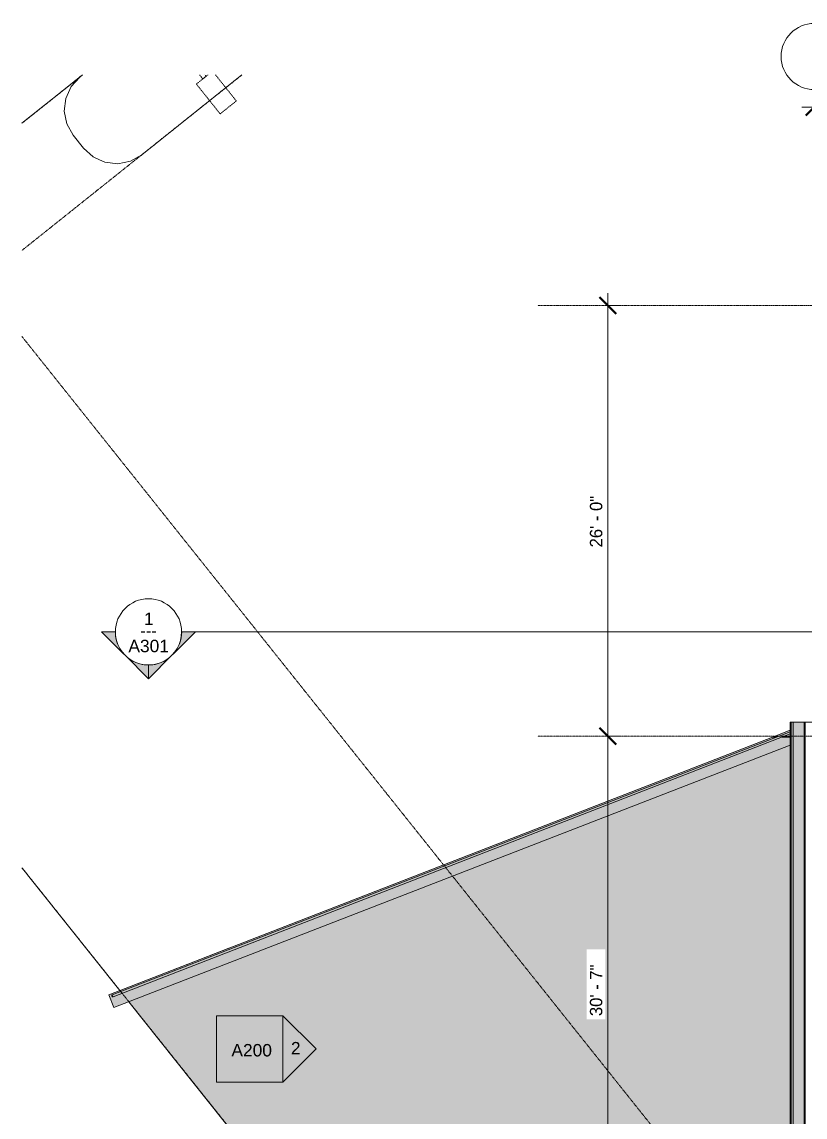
# Model space of a CAD drawing. Header units: inches. Extents: x -4124 to -1243, y 10241 to 12021.
# Drawn here: x -4124 to -3557, y 11173 to 11966 of the extents above; entities that cross this region are included whole.
import ezdxf

# ---------------------------------------------------------------- set-up
doc = ezdxf.new("R2010")
doc.units = ezdxf.units.IN
doc.header["$MEASUREMENT"] = 0
for name, pattern in [('Dash', [0.25, 0.125, -0.125]), ('Double Dash 3_8_', [1, 0.375, -0.125, 0.125, -0.125, 0.125, -0.125]), ('Grid Line 1_2_', [0.875, 0.5, -0.125, 0.125, -0.125])]:
    doc.linetypes.add(name, pattern=pattern)
for name, color, linetype, lineweight in [('A-ANNO-DIMS', 211, 'Continuous', 9), ('A-ANNO-DIMS-96', 211, 'Continuous', 9), ('A-FLOR-HRAL', 11, 'Continuous', 9), ('A-WALL', 113, 'Continuous', 13), ('A-WALL-PATT', 111, 'Continuous', 20), ('C-BLDG-PADS', 91, 'Continuous', 13), ('C-PROP-LINE', 91, 'Double Dash 3_8_', 9), ('C-TOPO', 7, 'Continuous', 9), ('E-LITE-EQPM', 33, 'Continuous', 9), ('E-LITE-EQPM-HDLN', 30, 'Dash', 9), ('G-ANNO-SYMB', 111, 'Continuous', 9), ('S-FNDN', 32, 'Continuous', 13), ('S-GRID', 1, 'Continuous', 9), ('S-GRID-IDEN', 1, 'Continuous', 9)]:
    doc.layers.add(name, color=color, linetype=linetype, lineweight=lineweight)
doc.styles.add('Arial_1', font='arial.ttf', dxfattribs={"height": 9})
doc.styles.add('Century Gothic_1', font='ufonts.com_century-gothic.ttf', dxfattribs={"height": 9})
doc.dimstyles.new('OD__1_16__Tol__', dxfattribs={"dimscale": 12, "dimtxt": 9.397514, "dimasz": 1, "dimexe": 0.75, "dimexo": 0.5, "dimgap": 0.75, "dimtad": 1, "dimdec": 4, "dimrnd": 0.0625, "dimzin": 3, "dimdsep": 46, "dimlunit": 4, "dimtxsty": 'Century Gothic_1', "dimblk1": 'OBLIQUE', "dimblk2": 'OBLIQUE', "dimsah": 1, "dimcen": 0.09, "dimdle": 0.75, "dimazin": 0, "dimtfac": 1, "dimtdec": 4, "dimtix": 1, "dimtmove": 0, "dimatfit": 3, "dimfxl": 1, "dimtvp": 1, "dimtfill": 1, "dimfrac": 2, "dimtolj": 1, "dimtzin": 0, "dimarcsym": 2})
doc.dimstyles.new('OD__1__Tol__', dxfattribs={"dimscale": 12, "dimtxt": 9.397514, "dimasz": 1, "dimexe": 0.75, "dimexo": 0.5, "dimgap": 0.125, "dimtad": 1, "dimdec": 0, "dimzin": 3, "dimdsep": 46, "dimlunit": 4, "dimtxsty": 'Century Gothic_1', "dimblk1": 'OBLIQUE', "dimblk2": 'OBLIQUE', "dimsah": 1, "dimcen": 0.09, "dimdle": 0.75, "dimazin": 0, "dimtfac": 1, "dimtdec": 4, "dimtix": 1, "dimtmove": 0, "dimatfit": 3, "dimfxl": 1, "dimtvp": 1, "dimtfill": 1, "dimfrac": 2, "dimtolj": 1, "dimtzin": 0, "dimarcsym": 2})

# ---------------------------------------------------------------- blocks, each defined once
blk = doc.blocks.new('Railing - Lapeyre - 1 1_2_ Post-V2-FLOOR PLAN - MEZZANINE')
at = {"layer": 'A-FLOR-HRAL'}
blk.add_hatch(color=253, dxfattribs=at).paths.add_polyline_path([(-0.72, 0.19), (-0.72, 0), (0.75, 0), (0.66, 0.34), (0.56, 0.49), (0.43, 0.61), (0.38, 0.65), (0.18, 0.73), (-0.03, 0.75), (-0.19, 0.72), (-0.4, 0.63), (-0.56, 0.49), (-0.69, 0.27), (-0.72, 0.2)], flags=0)
at = {"layer": 'A-FLOR-HRAL', "color": 8}
blk.add_arc((0, 0), 0.75, 360, 180, dxfattribs=at)
blk = doc.blocks.new('Railing - Railing-1341484-FLOOR PLAN - MEZZANINE')
at = {"layer": 'A-FLOR-HRAL'}
blk.add_hatch(color=253, dxfattribs=at).paths.add_polyline_path([(-4058.11, 11259.61), (-3567.64, 11450.07), (-3567.64, 11451.65), (-4058.64, 11260.99), (-4058.12, 11259.64)], flags=0)
at = {"layer": 'A-FLOR-HRAL', "color": 8}
for p, q in [((-3567.64, 11451.65), (-4058.65, 11261.01)), ((-4058.11, 11259.61), (-3567.64, 11450.04)), ((-4058.11, 11259.61), (-4058.65, 11261.01))]:
    blk.add_line(p, q, dxfattribs=at)
at = {"rotation": 111.2193858935049}
blk.add_blockref('Railing - Lapeyre - 1 1_2_ Post-V2-FLOOR PLAN - MEZZANINE', (-4058.38, 11260.31), dxfattribs=at)
blk = doc.blocks.new('265613 - Lighting Poles and Standards - Parking Lot - Generic - 265613 - Lighting Poles and Standards - Parking Lot - Generic-1566120-FLOOR PLAN - MEZZANINE')
at = {"layer": 'E-LITE-EQPM', "color": 8}
blk.add_line((-1.68, -10.73), (1.57, -10.73), dxfattribs=at)
at = {"layer": 'E-LITE-EQPM-HDLN', "color": 8}
for p, q in [((-7.54, -7.22), (-7.54, 16.9)), ((-7.54, 16.9), (7.45, 16.9)), ((7.45, 16.9), (7.45, -10.73)), ((7.45, -10.73), (-3.15, -10.73)), ((-1.54, -10.73), (-1.54, -12.01)), ((1.45, -10.73), (1.45, -14.4))]:
    blk.add_line(p, q, dxfattribs=at)
blk = doc.blocks.new('Family - ___-1416994-FLOOR PLAN - MEZZANINE')
at = {"layer": 'C-PROP-LINE', "color": 8}
for p, q in [((-4080.27, 11927.37), (-4124.15, 11892.36)), ((-4124.15, 11353.17), (-3256.41, 10265.72))]:
    blk.add_line(p, q, dxfattribs=at)
blk = doc.blocks.new('Family - ___-1442676-FLOOR PLAN - MEZZANINE')
at = {"layer": 'C-PROP-LINE', "color": 8}
for p, q in [((-3964.84, 11927.37), (-4124.15, 11800.25)), ((-4124.15, 11737.95), (-2969.59, 10291.07))]:
    blk.add_line(p, q, dxfattribs=at)
blk = doc.blocks.new('Elevation - Detail Number-151647-FLOOR PLAN - MEZZANINE')
at = {"layer": 'G-ANNO-SYMB'}
for p, q in [((0.25, 0.25), (-0.25, 0.25)), ((-0.25, 0.25), (-0.25, -0.25)), ((0.25, -0.25), (0.25, 0.25)), ((-0.25, -0.25), (0.25, -0.25))]:
    blk.add_line(p, q, dxfattribs=at)
blk = doc.blocks.new('Elevation - Detail Number-151370-FLOOR PLAN - MEZZANINE')
at = {"layer": 'G-ANNO-SYMB'}
for p, q in [((0, 0.25), (-0.25, 0)), ((0.25, 0), (0, 0.25)), ((-0.25, 0), (0.25, 0))]:
    blk.add_line(p, q, dxfattribs=at)
blk = doc.blocks.new('Section - Section Head - Filled-22785-FLOOR PLAN - MEZZANINE')
at = {"layer": 'G-ANNO-SYMB'}
h = blk.add_hatch(color=256, dxfattribs=at)
edge = h.paths.add_edge_path(flags=0)
edge.add_line((-0.4268, 0.1768), (-0.25, 0.3536))
edge.add_line((-0.25, 0.3536), (-0.25, 0.25))
edge.add_arc((-0.25, 0), 0.25, 90, 135)
h = blk.add_hatch(color=256, dxfattribs=at)
edge = h.paths.add_edge_path(flags=0)
edge.add_arc((-0.25, 0), 0.25, 45, 90)
edge.add_line((-0.25, 0.25), (-0.25, 0.3536))
edge.add_line((-0.25, 0.3536), (-0.0732, 0.1768))
h = blk.add_hatch(color=256, dxfattribs=at)
edge = h.paths.add_edge_path(flags=0)
edge.add_arc((-0.25, 0), 0.2503, 137.9216, 180)
edge.add_line((-0.5003, 0), (-0.6036, 0))
edge.add_line((-0.6036, 0), (-0.4358, 0.1678))
h = blk.add_hatch(color=256, dxfattribs=at)
edge = h.paths.add_edge_path(flags=0)
edge.add_line((-0.0642, 0.1678), (0.1036, 0))
edge.add_line((0.1036, 0), (0.0003, 0))
edge.add_arc((-0.25, 0), 0.2503, 0, 42.0784)
for p, q in [((-0.25, 0.3536), (-0.4268, 0.1768)), ((-0.25, 0.25), (-0.25, 0.3536)), ((-0.0732, 0.1768), (-0.25, 0.3536)), ((-0.25, 0.3536), (-0.25, 0.25)), ((-0.4358, 0.1678), (-0.6036, 0)), ((0.1036, 0), (-0.0642, 0.1678)), ((-0.6036, 0), (-0.5003, 0)), ((0.0003, 0), (0.1036, 0))]:
    blk.add_line(p, q, dxfattribs=at)
for centre, radius, start, end in [((-0.2503, 0), 0.25, 360, 180), ((-0.25, 0), 0.25, 90, 135), ((-0.25, 0), 0.25, 45, 90), ((-0.25, 0), 0.2503, 137.9216, 180), ((-0.25, 0), 0.2503, 0, 42.0784), ((-0.2503, 0), 0.25, 180, 360)]:
    blk.add_arc(centre, radius, start, end, dxfattribs=at)
blk = doc.blocks.new('Grid - Grid Head - Circle-50561-FLOOR PLAN - MEZZANINE')
at = {"layer": 'S-GRID-IDEN'}
for start, end in [(360, 180), (180, 360)]:
    blk.add_arc((0, 0), 0.25, start, end, dxfattribs=at)
blk = doc.blocks.new('DIMBLOCK6-FLOOR PLAN - MEZZANINE')
at = {"layer": 'A-ANNO-DIMS-96', "lineweight": 50}
for p, q in [((-3550.2, 11903.96), (-3544.2, 11909.96)), ((-3341.2, 11903.96), (-3335.2, 11909.96)), ((-3550.2, 11903.96), (-3556.2, 11897.96)), ((-3341.2, 11903.96), (-3347.2, 11897.96))]:
    blk.add_line(p, q, dxfattribs=at)
at = {"layer": 'A-ANNO-DIMS-96'}
for p, q in [((-3559.2, 11903.96), (-3341.2, 11903.96)), ((-3550.2, 11906.45), (-3550.2, 11894.96)), ((-3550.2, 11903.96), (-3550.2, 11906.45)), ((-3341.2, 11906.45), (-3341.2, 11894.96)), ((-3341.2, 11903.96), (-3341.2, 11906.45))]:
    blk.add_line(p, q, dxfattribs=at)
at = {"layer": 'A-ANNO-DIMS-96', "color": 0, "insert": (-3464.95, 11924.5), "char_height": 9, "width": 46.1821, "attachment_point": 1, "line_spacing_factor": 0.984502, "style": 'Century Gothic_1', "bg_fill": 3, "box_fill_scale": 1.25, "bg_fill_color": 256, "bg_fill_true_color": 13158600, "bg_fill_transparency": 0}
blk.add_mtext('17\' - 5"', dxfattribs=at)
blk = doc.blocks.new('_Oblique')
at = {"color": 0, "linetype": 'ByBlock', "lineweight": -2}
blk.add_line((-0.5, -0.5), (0.5, 0.5), dxfattribs=at)
blk = doc.blocks.new('DIMBLOCK16-FLOOR PLAN - MEZZANINE')
at = {"layer": 'A-ANNO-DIMS-96', "lineweight": 50}
for p, q in [((-3699.7, 11448.4), (-3705.7, 11454.4)), ((-3699.7, 11448.4), (-3693.7, 11442.4)), ((-3699.7, 11081.4), (-3705.7, 11087.4)), ((-3699.7, 11081.4), (-3693.7, 11075.4))]:
    blk.add_line(p, q, dxfattribs=at)
at = {"layer": 'A-ANNO-DIMS-96'}
for p, q in [((-3702.18, 11448.4), (-3690.7, 11448.4)), ((-3699.7, 11448.4), (-3702.18, 11448.4)), ((-3699.7, 11081.4), (-3699.7, 11448.4)), ((-3702.18, 11081.4), (-3690.7, 11081.4)), ((-3699.7, 11081.4), (-3702.18, 11081.4))]:
    blk.add_line(p, q, dxfattribs=at)
at = {"layer": 'A-ANNO-DIMS-96', "color": 0, "insert": (-3712.73, 11245.65), "char_height": 9, "width": 46.1821, "attachment_point": 1, "rotation": 90, "line_spacing_factor": 0.984502, "style": 'Century Gothic_1', "bg_fill": 3, "box_fill_scale": 1.25, "bg_fill_color": 256, "bg_fill_true_color": 13158600, "bg_fill_transparency": 0}
blk.add_mtext('30\' - 7"', dxfattribs=at)
blk = doc.blocks.new('DIMBLOCK17-FLOOR PLAN - MEZZANINE')
at = {"layer": 'A-ANNO-DIMS-96', "lineweight": 50}
for p, q in [((-3699.7, 11760.4), (-3705.7, 11766.4)), ((-3699.7, 11760.4), (-3693.7, 11754.4)), ((-3699.7, 11448.4), (-3705.7, 11454.4)), ((-3699.7, 11448.4), (-3693.7, 11442.4))]:
    blk.add_line(p, q, dxfattribs=at)
at = {"layer": 'A-ANNO-DIMS-96'}
for p, q in [((-3699.7, 11448.4), (-3699.7, 11769.4)), ((-3702.18, 11760.4), (-3690.7, 11760.4)), ((-3699.7, 11760.4), (-3702.18, 11760.4)), ((-3702.18, 11448.4), (-3690.7, 11448.4)), ((-3699.7, 11448.4), (-3702.18, 11448.4))]:
    blk.add_line(p, q, dxfattribs=at)
at = {"layer": 'A-ANNO-DIMS-96', "color": 0, "insert": (-3712.73, 11585.15), "char_height": 9, "width": 46.1821, "attachment_point": 1, "rotation": 90, "line_spacing_factor": 0.984502, "style": 'Century Gothic_1', "bg_fill": 3, "box_fill_scale": 1.25, "bg_fill_color": 256, "bg_fill_true_color": 13158600, "bg_fill_transparency": 0}
blk.add_mtext('26\' - 0"', dxfattribs=at)

msp = doc.modelspace()

# ---------------------------------------------------------------- hatches: boundary and pattern name
at = {"layer": 'A-WALL'}
for color, points in [(7, [(-3567.20325, 11061.88562), (-3566.89075, 11061.88562), (-3566.89075, 11458.64539), (-3567.64075, 11458.64539), (-3567.64075, 11061.88562)]), (252, [(-3566.89075, 11062.63562), (-3565.39075, 11062.63562), (-3565.39075, 11458.64539), (-3566.89075, 11458.64539), (-3566.89075, 11063.75473)])]:
    msp.add_hatch(color=color, dxfattribs=at).paths.add_polyline_path(points, flags=0)
at = {"layer": 'A-WALL-PATT', "lineweight": 9}
h = msp.add_hatch(dxfattribs=at)
h.set_pattern_fill('FP_4', color=8, style=0, pattern_type=2)
h.set_pattern_definition([(161.57, (0.48, 0.48), (-3.83995378, -1.544e-05), [0, -27.322, 3.034, 0]), (18.43, (-0.48, 0.48), (-3.83995378, 1.544e-05), [0, -27.322, 3.034, 0]), (108.43, (0.48, 0.48), (1.919622, -9.60052459), [9.106, -21.25]), (71.57, (-0.48, 0.48), (1.919622, 9.60052459), [9.106, -21.25])])
h.paths.add_polyline_path([(-3565.39075, 11064.13562), (-3557.39075, 11064.13562), (-3557.39075, 11458.64539), (-3565.39075, 11458.64539), (-3565.39075, 11070.5839)], flags=0)
h = msp.add_hatch(dxfattribs=at)
h.set_pattern_fill('FP_5', color=8, style=0, pattern_type=2)
h.set_pattern_definition([(0, (0, 0), (0, 4.798), []), (315, (0, 0), (4.7984266, 0), [6.786, -6.786]), (45, (0, 0), (4.7984266, 0), [6.786, -6.786])])
h.paths.add_polyline_path([(-3557.39075, 11072.13562), (-3556.89075, 11072.13562), (-3556.89075, 11458.64539), (-3557.39075, 11458.64539), (-3557.39075, 11073.94812)], flags=0)
at = {"layer": 'C-BLDG-PADS'}
h = msp.add_hatch(color=253, dxfattribs=at)
h.paths.add_polyline_path([(-3217.20325, 10617.02866), (-3217.20325, 10639.02039), (-3042.20325, 10639.02039), (-3042.20325, 10647.20789), (-3068.82825, 10647.20789), (-3068.82825, 10648.95789), (-3042.20325, 10648.95789), (-3042.20325, 10807.14539), (-3358.64075, 10807.14539), (-3358.64075, 11061.88562), (-3567.64075, 11061.88562), (-3567.64075, 11441.99789), (-4046.67793, 11256.00512), (-3553.7948, 10638.40483), (-3295.84592, 10638.39952), (-3232.84644, 10621.27964)], flags=0)
h.paths.add_polyline_path([(-3461.71655, 10623.59767), (-3287.13683, 10623.59767), (-3297.44748, 10626.39955), (-3544.21534, 10626.39955), (-3541.97927, 10623.59769), (-3462.2537, 10623.59767)], flags=0)
h.paths.add_polyline_path([(-3397.50108, 10847.02188), (-3457.50108, 10847.02188), (-3457.50108, 10919.02188), (-3397.50108, 10919.02188), (-3397.50108, 10857.29366)], flags=0)
h.paths.add_polyline_path([(-3413.43596, 10937.02188), (-3457.50108, 10937.02188), (-3457.50108, 11009.02188), (-3397.50108, 11009.02188), (-3397.50108, 10937.02188)], flags=0)
at = {"layer": 'S-FNDN'}
msp.add_hatch(color=9, dxfattribs=at).paths.add_polyline_path([(-4057.49503, 11251.80523), (-3567.64075, 11441.99789), (-3567.64075, 11450.04336), (-4058.30824, 11259.5669), (-4058.637, 11259.61308), (-4058.82166, 11259.71142), (-4058.84825, 11259.72757), (-4058.98357, 11259.86908), (-4059.07765, 11260.04078), (-4059.12408, 11260.23098), (-4059.1003, 11260.49319), (-4059.03618, 11260.66181), (-4058.93742, 11260.80661), (-4058.69343, 11260.98756), (-4058.3785, 11261.11678), (-3567.64075, 11451.65245), (-3567.64075, 11452.72518), (-4061.11443, 11261.12725), (-4057.6975, 11252.3267)], flags=0)

# ---------------------------------------------------------------- linework, layer by layer
at = {"layer": 'A-WALL', "lineweight": 9}
for p, q in [((-3567.64075, 11458.64539), (-3567.64075, 11061.88562)), ((-3029.45325, 11458.64539), (-3567.64075, 11458.64539)), ((-3566.89075, 11458.64539), (-3566.89075, 11062.63562)), ((-3565.39075, 11458.64539), (-3565.39075, 11064.13562)), ((-3557.39075, 11458.64539), (-3557.39075, 11072.13562)), ((-3556.89075, 11458.64539), (-3556.89075, 11072.63562))]:
    msp.add_line(p, q, dxfattribs=at)
at = {"layer": 'A-WALL', "color": 8, "lineweight": 9}
for p, q in [((-3567.64075, 11452.72518), (-3580.40217, 11447.77039)), ((-3577.63928, 11447.77039), (-3580.40217, 11447.77039)), ((-3567.64075, 11447.77039), (-3573.49495, 11447.77039))]:
    msp.add_line(p, q, dxfattribs=at)
at = {"layer": 'C-BLDG-PADS', "color": 8, "lineweight": 9}
msp.add_line((-4046.67793, 11256.00512), (-3572.41969, 10661.74073), dxfattribs=at)
at = {"layer": 'C-TOPO', "color": 8}
for p, q in [((-4093.65857, 11916.68994), (-4080.27269, 11927.37139)), ((-4082.18079, 11925.84888), (-4093.65857, 11916.68994)), ((-4082.18079, 11925.84888), (-4088.51147, 11918.9187)), ((-4088.51147, 11918.9187), (-4082.18079, 11925.84888)), ((-4080.27279, 11927.37139), (-4082.18079, 11925.84888)), ((-3964.83724, 11927.37139), (-4037.27271, 11869.57031)), ((-3964.83724, 11927.37139), (-4037.27271, 11869.57031)), ((-4124.14909, 11892.35967), (-4093.65857, 11916.68994)), ((-4093.65857, 11916.68994), (-4124.14909, 11892.35958)), ((-4088.51147, 11918.9187), (-4092.39038, 11910.37207)), ((-4092.39038, 11910.37207), (-4088.51147, 11918.9187)), ((-4092.39038, 11910.37207), (-4093.43848, 11901.04468)), ((-4093.43848, 11901.04468), (-4092.39038, 11910.37207)), ((-4093.43848, 11901.04468), (-4091.55322, 11891.84985)), ((-4091.55322, 11891.84985), (-4093.43848, 11901.04468)), ((-4086.91846, 11883.68774), (-4091.55322, 11891.84985)), ((-4086.91846, 11883.68774), (-4091.55322, 11891.84985)), ((-4086.91846, 11883.68774), (-4079.43384, 11874.30835)), ((-4079.43384, 11874.30835), (-4086.91846, 11883.68774)), ((-4079.43384, 11874.30835), (-4072.50403, 11867.97729)), ((-4072.50403, 11867.97729), (-4079.43384, 11874.30835)), ((-4067.9165, 11865.89575), (-4072.50403, 11867.97729)), ((-4067.9165, 11865.89575), (-4072.50403, 11867.97729)), ((-4037.27271, 11869.57031), (-4045.43481, 11864.93628)), ((-4037.27271, 11869.57031), (-4045.43481, 11864.93628)), ((-4067.9165, 11865.89575), (-4063.95703, 11864.09839)), ((-4063.95703, 11864.09839), (-4067.9165, 11865.89575)), ((-4054.62964, 11863.05029), (-4063.95703, 11864.09839)), ((-4054.62964, 11863.05029), (-4063.95703, 11864.09839)), ((-4054.62964, 11863.05029), (-4045.43481, 11864.93628)), ((-4045.43481, 11864.93628), (-4054.62964, 11863.05029)), ((-4121.50195, 11349.84961), (-4124.14909, 11353.16697)), ((-4124.14909, 11353.16697), (-4121.50195, 11349.84961)), ((-3815.72936, 11356.40138), (-3818.62573, 11355.27686)), ((-3818.62573, 11355.27686), (-3815.72936, 11356.40138)), ((-4119.04541, 11346.77051), (-4121.50195, 11349.84961)), ((-4121.50195, 11349.84961), (-4119.04541, 11346.77051)), ((-4111.3656, 11337.14648), (-4119.04541, 11346.77051)), ((-4119.04541, 11346.77051), (-4111.3656, 11337.14648)), ((-4053.16717, 11264.21288), (-4111.3656, 11337.14648)), ((-4053.16746, 11264.21277), (-4111.3656, 11337.14648)), ((-4015.10633, 11278.99053), (-3974.16614, 11294.88647)), ((-4015.10633, 11278.99053), (-3974.16614, 11294.88647))]:
    msp.add_line(p, q, dxfattribs=at)
at = {"layer": 'G-ANNO-SYMB'}
msp.add_line((-4008.43211, 11523.97754), (-1530.35451, 11523.97754), dxfattribs=at)
at = {"layer": 'S-FNDN', "color": 8, "lineweight": 9}
for p, q in [((-4061.11443, 11261.12725), (-3580.40217, 11447.77039)), ((-3567.64075, 11441.99789), (-4057.49503, 11251.80523)), ((-4061.11443, 11261.12725), (-4057.49503, 11251.80523))]:
    msp.add_line(p, q, dxfattribs=at)
at = {"layer": 'S-GRID', "linetype": 'Grid Line 1_2_'}
for p, q in [((-1362.80331, 11760.39539), (-3750.49332, 11760.39539)), ((-1362.80331, 11448.39539), (-3750.49332, 11448.39539))]:
    msp.add_line(p, q, dxfattribs=at)

# ---------------------------------------------------------------- block references
at = {"layer": 'A-FLOR-HRAL', "color": 8}
msp.add_blockref('Railing - Railing-1341484-FLOOR PLAN - MEZZANINE', (0, 0), dxfattribs=at)
at = {"layer": 'C-PROP-LINE', "color": 8}
for name in ['Family - ___-1416994-FLOOR PLAN - MEZZANINE', 'Family - ___-1442676-FLOOR PLAN - MEZZANINE']:
    msp.add_blockref(name, (0, 0), dxfattribs=at)
at = {"layer": 'E-LITE-EQPM', "color": 8, "rotation": 218.5886111555554}
msp.add_blockref('265613 - Lighting Poles and Standards - Parking Lot - Generic - 265613 - Lighting Poles and Standards - Parking Lot - Generic-1566120-FLOOR PLAN - MEZZANINE', (-3985.25823, 11917.02332), dxfattribs=at)
at = {"layer": 'G-ANNO-SYMB', "extrusion": (0, 0, -1), "xscale": 95.99999999999994, "yscale": 95.99999999999994, "zscale": 95.99999999999994}
for name, p, rotation in [('Section - Section Head - Filled-22785-FLOOR PLAN - MEZZANINE', (4008.43211, 11523.97754), 180), ('Elevation - Detail Number-151370-FLOOR PLAN - MEZZANINE', (3935.11153, 11221.89639), 90.00000000000001)]:
    msp.add_blockref(name, p, dxfattribs=dict(at, rotation=rotation))
at = {"layer": 'G-ANNO-SYMB', "xscale": 95.99999999999994, "yscale": 95.99999999999994, "zscale": 95.99999999999994}
msp.add_blockref('Elevation - Detail Number-151647-FLOOR PLAN - MEZZANINE', (-3959.11153, 11221.89639), dxfattribs=at)
at = {"layer": 'S-GRID-IDEN', "xscale": 95.99999999999994, "yscale": 95.99999999999994, "zscale": 95.99999999999994}
msp.add_blockref('Grid - Grid Head - Circle-50561-FLOOR PLAN - MEZZANINE', (-3550.20325, 11940.7122), dxfattribs=at)

# ---------------------------------------------------------------- texts
at = {"layer": 'G-ANNO-SYMB', "char_height": 9, "attachment_point": 1}
for s, insert, width, style in [('1', (-4035.75308, 11537.88618), 8.484, 'Arial_1'), ('A301', (-4046.99718, 11518.24994), 35.754, 'Arial_1'), ('---', (-4038.4044, 11529.37949), 15.453, 'Century Gothic_1'), ('A200', (-3972.3864, 11225.44933), 35.754, 'Arial_1'), ('2', (-3929.28414, 11226.92107), 8.484, 'Arial_1')]:
    msp.add_mtext(s, dxfattribs=dict(at, insert=insert, width=width, style=style))

# ---------------------------------------------------------------- next in the draw order: dimensions: what is measured, and where the dimension line sits
at = {"layer": 'A-ANNO-DIMS'}
dim = msp.add_linear_dim(base=(-3341.20325, 11903.96198), p1=(-3550.20325, 11912.44726), p2=(-3341.20325, 11912.44726), dimstyle='OD__1_16__Tol__', override={"dimpost": '<>', "dimfxl": 209}, dxfattribs=at)
dim.commit()
dim.dimension.update_dxf_attribs({"geometry": 'DIMBLOCK6-FLOOR PLAN - MEZZANINE', "text_midpoint": (-3445.70325, 11917.57516)})
dim = msp.add_linear_dim(base=(-3699.69822, 11448.39539), p1=(-3708.1835, 11081.39539), p2=(-3708.1835, 11448.39539), angle=90, dimstyle='OD__1__Tol__', override={"dimpost": '<>', "dimfxl": 367}, dxfattribs=at)
dim.commit()
dim.dimension.update_dxf_attribs({"geometry": 'DIMBLOCK16-FLOOR PLAN - MEZZANINE', "text_midpoint": (-3705.9246, 11264.89539)})

# ---------------------------------------------------------------- next in the draw order: dimensions: what is measured, and where the dimension line sits
dim = msp.add_linear_dim(base=(-3699.69822, 11760.39539), p1=(-3708.1835, 11448.39539), p2=(-3708.1835, 11760.39539), angle=90, dimstyle='OD__1__Tol__', override={"dimpost": '<>', "dimfxl": 312.000001}, dxfattribs=at)
dim.commit()
dim.dimension.update_dxf_attribs({"geometry": 'DIMBLOCK17-FLOOR PLAN - MEZZANINE', "text_midpoint": (-3705.9246, 11604.39539)})

doc.saveas('drawing.dxf')
